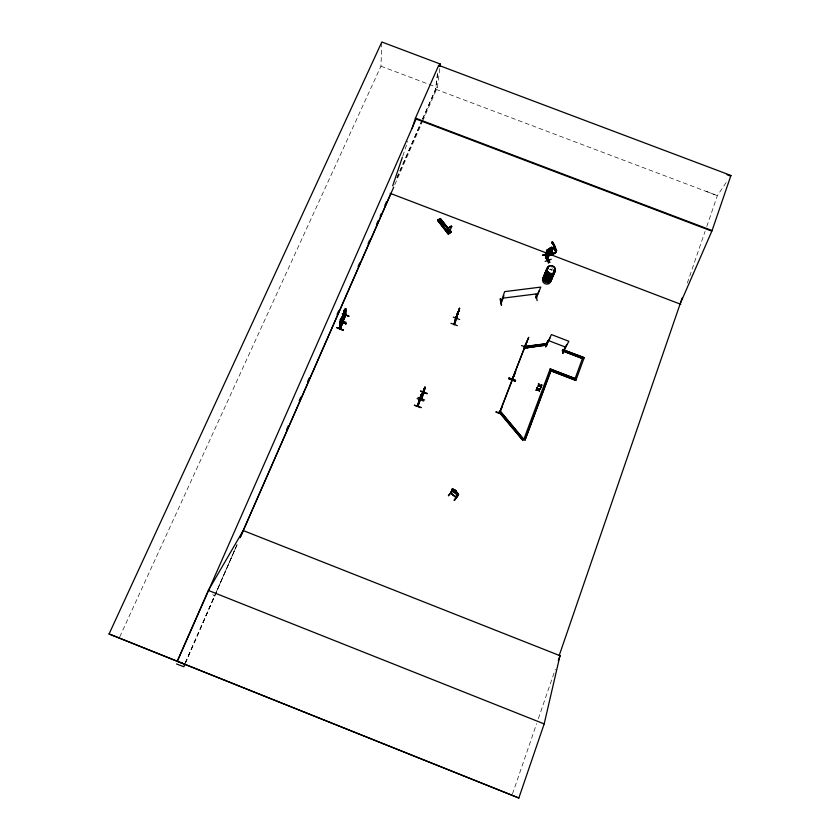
<?xml version="1.0" encoding="UTF-8"?>
<svg xmlns="http://www.w3.org/2000/svg" width="840" height="840" viewBox="0 0 840 840"><rect width="100%" height="100%" fill="white"/><g stroke="black" fill="none" stroke-linecap="round" stroke-linejoin="round"><path stroke-width="0.63" stroke-dasharray="4.2 3.15" d="M119.773 636.815L380.951 66.192L381.791 43.271M437.451 73.678L435.55 89.166L422.499 119.091M422.667 119.154L435.771 89.25L437.945 71.62M422.646 121.097L437.367 87.496L439.845 67.736M402.78 156.061L407.82 141.152M687.299 283.091L705.086 231.357M706.787 226.433L717.371 195.636L726.873 181.503M512.452 794L536.644 723.607M538.346 718.673L555.324 669.28M185.441 663.106L236.953 544.887L216.521 591.454M396.942 177.765L421.985 120.299M185.178 663.001L216.006 592.641M185.241 663.023L237.615 543.47M394.79 184.695L422.121 122.294M396.974 177.776L422.142 120.351M549.99 269.157L552.079 269.955M380.951 66.192L437.367 87.496M435.771 89.25L717.371 195.636L705.044 190.89M212.741 594.605L214.484 596.274M550.032 269.115A4.253 3.917 20.6 0 1 552.09 269.903M551.775 267.781A4.274 3.938 20.6 0 1 552.762 268.307M549.896 269.43A4.253 3.917 20.6 0 1 551.953 270.218M549.948 269.262A4.316 3.98 20.6 0 1 552.038 270.06"/><path stroke-width="1.26" d="M547.333 253.544C549.98 252.242 541.905 265.43 547.953 253.334M549.696 252.703L550.053 253.292L547.68 257.764L548.121 257.156L548.216 257.723L547.617 257.786L549.297 252.914L547.46 257.26M549.99 253.218L549.192 253.019L549.875 252.788M442.733 225.026L443.037 224.333M444.192 225.078L444.066 224.501M563.819 350.669L563.976 350.217M550.011 338.131L547.113 343.928M412.031 128.73L415.454 118.125L438.721 65.321L730.937 175.466L712.089 230.548L680.096 304.028M551.513 253.995L548.74 254.604L554.043 253.365L551.45 254.1M545.706 254.289L547.271 249.858L549.486 248.84L547.743 251.191L548.489 251.528L551.67 249.816L552.311 248.178L551.408 248.241L551.754 247.349L549.454 248.903M551.775 252.578L555.135 252.987L551.114 252.84L550.966 252.189L555.156 253.06L552.048 254.341M439.992 66.507L440.307 64.04L381.843 42L109.064 633.969L518.847 798L544.173 723.912L208.383 590.436L177.198 661.248L184.716 664.22M552.352 241.836L552.72 242.256A6.342 1.638 67.8 0 1 555.944 249.144L556.658 250.425L555.744 252.273L555.25 249.438A6.342 1.638 67.8 0 0 552.017 242.55L552.132 243.243A5.429 1.397 67.8 0 1 555.051 249.753L555.744 249.459A5.429 1.407 67.8 0 0 552.836 242.949L552.352 241.836L551.659 242.13M511.728 380.405L528.717 337.292L524.349 347.382L524.696 346.51M527.352 341.019L524.412 347.235M512.138 379.134L512.768 378.431M512.201 379.901L515.014 373.254M454.041 324.334L456.372 318.192M456.068 318.99L458.241 311.787L456.907 314.706M456.456 318.843L457.59 312.774L457.475 313.478M456.561 318.644C450.177 337.921 459.207 303.849 454.346 324.397M448.613 229.509L440.296 218.589L437.671 220.259L448.34 234.192L437.671 220.395L440.328 218.495L451.343 232.145L448.739 233.709M440.612 223.934L443.268 222.169M419.927 400.449C424.757 381.087 412.839 421.25 420.231 399.672M423.959 392.511C417.869 411.548 424.893 380.405 421.733 398.087M441.567 225.257L444.224 223.493M421.05 407.463L414.425 405.248M417.092 398.559L423.602 401.037M450.912 492.776L451.259 493.605L450.629 493.143L452.445 488.786L457.937 493.332L456.141 497.606L451.311 493.469M456.33 497.406L450.713 493.259L452.498 488.838M418.089 397.435L424.589 399.987M449.453 233.237L450.419 231.893L450.272 232.691M449.873 230.832L450.156 230.307L451.259 231.693L450.975 232.397L449.453 230.433M342.489 319.778L342.783 318.308L342.562 319.809M418.194 405.636L418.908 400.407L417.711 406.098L420.137 399.924M420.578 391.272L427.077 393.75M418.058 405.888L421.596 394.433L418.751 402.36L419.097 400.617M340.41 328.209L340.127 322.108L340.137 328.598M342.426 323.431L342.783 316.25M343.276 316.712L345.597 308.5L345.24 308.973C346.038 316.239 345.86 315.105 342.899 321.08M343.171 320.964L343.13 320.387M345.671 310.632L343.371 316.743L345.544 310.59M345.671 315.221L345.618 308.511M419.706 399.714L420.21 397.435M421.155 394.779L420.179 400.449M422.867 392.228L421.522 398.706M423.591 390.117L423.518 390.842M423.255 392.217L423.791 389.907M423.749 392.28L423.78 393.141M423.717 393.173L424.725 387.282L423.455 392.816M424.725 387.282L423.717 392.343L421.25 398.349M423.917 392.7L425.145 386.935L422.961 392.259M551.019 252.588L555.072 252.767M343.434 330.015L337.019 327.579L343.413 330.068M343.413 330.151L337.008 327.6M456.981 315.672L456.824 316.334L458.325 312.039L456.897 316.292L458.062 313.089M554.484 270.994L554.243 270.501M554.526 271.278C552.006 271.582 555.313 269.073 554.4 271.425M545.171 273.788L545.265 274.05M552.332 276.192A4.284 3.948 20.6 0 1 549.654 280.518A4.284 3.948 20.6 0 1 544.499 278.555A4.284 3.948 20.6 0 1 545.401 273.536L545.591 273.998M547.848 268.716L547.501 268.202M547.649 268.391L548.079 268.642M547.481 268.517L547.837 268.769M450.933 323.316L457.349 325.637M453.264 317.131L459.669 319.526M682.206 297.875L559.24 655.389L559.997 655.694L544.173 723.912M454.346 323.536L456.792 315.504M458.126 312.837C461.223 305.025 454.902 318.801 456.351 318.255M457.212 314.318L456.393 317.173L457.737 313.877L455.469 319.851M345.145 311.042L343.497 314.895L343.865 312.165M342.374 318.78L340.694 322.633L341.187 318.959M448.581 229.247A2.257 0.64 -39.3 0 1 448.822 227.934A2.257 0.64 -39.3 0 1 451.343 226.244A2.257 0.64 -39.3 0 1 451.101 227.556L449.988 231.252L448.214 232.439M343.256 313.572C342.163 317.625 348.033 298.809 345.156 315.882M456.362 319.053L456.267 317.678M457.905 313.75L459.554 308.301L455.952 318.99L459.375 309.12M341.187 319.211L342.689 316.754L340.169 322.256M418.877 402.35L421.155 396.123L420.808 397.519M422.31 394.874L424.704 388.731M424.389 390.044L424.725 388.668M456.015 318.171L457.706 313.226M418.887 402.35L421.554 394.433M456.95 315.924L457.485 314.318M420.378 398.286L420.882 396.743M500.483 298.725L501.596 305.13M423.938 390.81L424.463 389.267M455.889 317.762L459.627 308.322M501.228 301.613C501.207 302.925 502.604 300.3 503.906 295.565M551.901 251.37L551.639 252.304L545.633 254.279L547.207 249.722L547.859 249.743L546.147 254.173L549.601 254.867L545.538 254.447L551.639 252.304L553.371 247.716L550.966 252.231M551.985 251.57L551.397 251.8L551.827 251.391M392.679 185.871L402.35 157.3M545.538 254.069L551.649 252M545.832 253.397L551.229 251.99L545.958 253.691M558.296 660.629L560.028 655.599L559.272 655.305M455.879 318.969L458 313.74M456.53 317.142L456.656 316.638M535.689 297.528L536.561 297.413L535.826 297.507M422.94 392.249L422.636 393.141M515.267 381.108L515.561 380.352L509.05 378.01L508.778 378.735L515.235 381.181L508.82 378.63M527.951 347.876L521.514 345.544M343.298 330.456L336.987 327.779M346.175 322.361L339.78 319.914M500.01 411.054L523.793 439.446L525.073 439.94L550.861 370.797L575.851 380.394L584.199 357.661L562.779 349.629M565.131 347.613L562.748 353.577L565.142 347.634M566.706 344.558L563.514 350.595M423.538 390.789L422.846 393.246L424.043 390.296M582.477 358.554L562.349 350.805L562.884 349.451M496.083 411.81L502.604 414.278M547.722 340.914L545.643 346.994L547.701 340.925M563.776 350.711L568.88 341.281L551.428 334.572L546.735 344.159L547.228 343.77M538.303 389.707L536.162 390.159L538.303 389.707L539.563 391.514L538.671 389.707L540.582 388.846C538.419 391.293 535.595 385.014 538.472 389.193M541.054 387.524L539.795 385.728L541.054 387.524L540.225 385.623L541.286 386.946M540.162 385.728L542.073 384.867L539.9 385.319L538.608 383.659M550.158 368.928L576.387 379.05L550.158 368.928L523.793 439.446L500.073 410.897L498.971 411.852L522.764 440.265L499.79 412.829M525.073 439.94L551.313 369.579M450.051 232.176C448.539 231.903 450.471 231.746 449.589 232.145M414.425 405.227L420.956 407.694M457.989 312.554L458.524 311.336M501.911 407.516L499.622 412.86M512.148 380.037L511.949 380.572M512.726 378.546L512.442 379.27M524.37 347.33L524.674 346.574L546.63 343.686L524.381 346.594L524.538 348.033L546.777 345.114L546.63 343.686M514.269 375.239L514.248 374.588L512.001 380.415M536.162 390.159L538.041 389.298L536.991 387.996L538.041 389.298M536.938 388.101L537.169 387.534M539.795 385.728L537.663 386.18L539.532 385.319L538.482 384.017L539.532 385.319M538.429 384.132L538.661 383.555M456.267 316.869L456.74 315.441M455.763 318.266L455.973 317.719M495.968 412.125L502.488 414.603M508.945 378.315L515.403 380.762M500.588 409.952L513.303 376.719M513.639 375.869L526.113 343.245M515.729 371.228L499.601 412.829M515.508 380.478L509.05 378.021M452.666 490.077L448.413 495.642M550.137 248.052L551.838 247.296L551.492 248.178M547.512 278.555L547.512 278.576A4.253 3.917 20.6 0 1 545.433 272.528M542.609 255.328L548.657 253.334M547.869 260.264L545.286 254.436M545.244 254.531L547.817 260.4M551.05 252.43L552.741 247.842M551.565 251.969L553.308 247.653M545.958 254.321L548.499 260.169M451.164 493.563L452.844 489.594L452.183 489.374L452.844 489.594M418.908 400.407L418.677 400.985L419.139 400.491M418.845 402.245L420.819 397.488M422.719 392.983L422.257 393.467M421.25 398.548L421.512 398.003M545.528 257.922L546.389 258.195L545.528 257.922L547.365 253.459M546.325 258.174L547.89 253.355M546.703 254.52L546.137 254.216M547.68 257.764L549.549 253.502M456.204 491.61L454.356 490.119M548.195 257.659L550.053 253.197M454.608 489.709L453.999 491.211L455.711 492.608L456.33 491.106L454.503 489.699M420.945 395.976L421.365 394.947M424.483 388.122L423.57 390.159M454.881 490.035L455.994 490.938M535.909 294.273L537.128 300.647M551.25 259.276L545.139 261.387M535.878 297.759L536.519 297.192M501.795 302.022L501.06 302.117L504.651 291.627L540.76 287.102L536.561 297.413M459.554 308.301L459.06 309.656M459.039 310.107L459.354 309.309M457.254 315L457.779 313.75M458.546 494.76L454.335 500.451L458.524 494.729M456.173 497.595L457.853 493.647L457.338 493.238L455.658 497.217M453.159 489.143L457.422 492.692L457.464 494.519L452.34 491.085M345.639 315.21L343.119 321.248L342.93 314.339L343.392 320.565M342.615 322.896L340.147 328.818L342.668 322.697M340.074 328.577L342.899 322.854M342.374 313.887L348.894 316.134L342.353 313.919M339.644 321.584L346.154 323.778L339.749 321.342M344.642 309.508L343.844 312.207L343.77 311.356M342.909 323.032L342.93 314.339M343.151 314.423L342.689 314.895M340.358 322.193L339.895 322.655M184.916 664.303L183.855 666.74L176.505 663.957M559.997 655.694L243.201 530.555L240.083 537.726L390.831 193.578M340.568 324.471L342.584 319.788L340.253 324.314M241.815 533.873L393.74 187.089M341.806 317.163C339.486 323.211 342.636 314.328 341.712 318.014M524.538 348.033L546.872 344.935M286.619 429.544L288.194 425.943M299.229 400.764L300.804 397.173M307.639 381.581L309.215 377.979M337.071 314.433L338.646 310.832M358.092 266.469L359.667 262.868M368.078 243.684L369.663 240.093M376.488 224.501L378.063 220.899M380.173 216.111L381.224 213.707M384.899 205.317L386.474 201.716M177.345 661.3L416.084 119.049M439.257 66.423L440.307 64.04M499.58 412.902L499.737 412.545M420.745 396.375L421.113 395.546M424.326 388.868L424.704 388.048M458.241 311.787L457.769 313.278L457.968 312.186M536.403 389.56L537.978 389.413M541.821 385.466L540.225 385.623M540.582 388.846L538.409 389.298M550.872 370.766L575.851 380.394M562.349 350.805L583.663 359.006M552.342 276.612L552.363 275.993A4.232 3.896 20.6 0 1 549.717 280.266A4.232 3.896 20.6 0 1 544.635 278.324A4.232 3.896 20.6 0 1 545.528 273.378A4.284 3.948 20.6 0 0 544.541 278.46A4.284 3.948 20.6 0 0 549.686 280.423A4.284 3.948 20.6 0 0 552.374 276.087M243.201 530.555L208.383 590.436M344.62 310.181L345.104 309.572M419.612 400.218L419.286 400.754L420.893 395.64M341.838 317.951L342.321 317.32M582.425 358.522L575.138 378.567M345.324 315.315L342.846 320.964M536.382 297.685L535.784 297.297L536.445 297.203M584.199 357.661L563.966 350.091M499.495 412.241L499.233 412.997M730.937 175.466L730.527 176.064L727.041 174.731M457.338 493.238L457.853 493.647M456.645 494.571L452.004 490.098M454.094 500.157L458.514 494.718M451.899 490.108L452.393 491.106M448.487 495.716L452.393 491.022M438.175 220.017L449.19 233.615L438.165 220.07M450.839 232.481L439.961 218.915M552.437 250.068L546.693 252.914L546.368 252.21M552.468 250.131L551.397 251.234L546.693 252.914M553.844 270.417L553.917 271.068M553.938 270.501L553.518 270.9M545.601 257.764L545.769 258.31L547.627 254.047M511.991 380.489L511.959 379.785M443.741 225.603L444.15 224.732M448.707 233.94L437.671 220.259M522.764 440.265L523.877 439.31L525.147 439.803M447.5 232.092L449.18 231.378L447.636 232.334M450.072 231.357L448.298 232.543L448.497 229.142A2.257 0.64 -39.3 0 1 448.739 227.829A2.257 0.64 -39.3 0 1 451.259 226.139A2.257 0.64 -39.3 0 1 451.017 227.451L451.101 227.556M449.358 233.111L450.324 231.767L449.61 232.439M546.21 254.489L551.439 252.851M443.016 224.406L443.919 224.448M451.164 232.218L440.265 218.652M340.914 320.281L342.657 319.421M544.95 254.657L547.512 260.495M551.827 242.876L552.521 242.592M555.744 252.273L554.516 249.175L555.744 249.459M556.111 249.827L555.419 250.121L556.122 249.858M555.954 250.719L556.658 250.425M554.075 253.88L552.038 254.604L553.812 253.554M548.667 261.062C545.948 261.944 551.25 260.295 548.289 261.135M545.874 254.341L546.798 254.006L547.312 255.591L546.325 255.938L545.811 254.352L546.798 254.006L547.312 255.591M552.079 254.572L549.927 254.94L555.135 252.987C553.224 252.021 543.638 254.961 549.119 255.192L547.26 254.909M551.838 247.296L549.791 248.021M551.376 248.168L552.804 247.716L548.069 249.386M549.601 254.867L545.538 254.405L549.538 254.646M547.292 249.931L547.859 249.743M552.836 248.052L553.403 247.863L552.741 247.695M551.712 252.599L545.622 254.698L546.178 254.73M542.43 255.161L548.667 253.407M501.281 305.193L500.105 298.882M549.958 255.003L547.207 255.003M546.095 253.88L548.846 260.053M450.671 232.554L439.782 218.925M553.801 253.554L549.832 254.258L551.135 254.394M548.562 260.127L546.042 254.279M502.435 298.2L538.02 293.727M456.656 494.466L457.401 494.466M443.572 225.572L443.026 225.414M552.762 247.758L553.329 247.821M553.025 253.733L548.74 254.594L552.29 254.373M456.194 497.48L450.765 493.122M415.454 118.125L712.089 230.548M415.391 118.787L711.7 231.095M343.749 311.388L344.6 309.393L344.6 310.275M342.489 313.719L348.883 316.144M508.904 378.389L515.361 380.856M339.602 321.552L346.028 323.957M390.159 193.326L680.778 304.29M420.704 390.947L427.203 393.414M548.489 340.557L565.677 347.172M340.431 321.342L340.956 319.127M109.064 633.969L518.847 798M452.393 488.849L453.128 489.248M443.173 225.593L442.743 224.952M454.409 490.182L453.421 489.594L453.075 490.466L456.635 493.353L457.002 492.481L456.141 491.579M455.931 496.808L456.341 497.364M535.794 297.738L539.038 290.934M554.516 249.175L555.051 249.753M546.441 252.178L546.746 252.872M555.208 248.882L556.437 251.979M551.87 252.956L547.281 254.982M546.546 343.865L546.777 345.114M340.127 322.108L340.368 328.902M341.88 317.195L341.901 317.971M342.227 317.226L342.416 323.526M553.78 273.871A4.263 3.927 20.6 0 1 548.163 277.022A4.263 3.927 20.6 0 1 546.095 270.931M553.885 273.767A4.316 3.98 20.6 0 1 548.195 276.959A4.316 3.98 20.6 0 1 546.095 270.795M553.098 275.468A4.253 3.917 20.6 0 1 547.501 278.607M554.284 269.808A4.337 3.99 20.6 0 1 552.269 275.079A4.337 3.99 20.6 0 1 546.536 272.895A4.337 3.99 20.6 0 1 548.562 267.624M553.907 273.556A4.263 3.927 20.6 0 1 548.3 276.707A4.263 3.927 20.6 0 1 546.221 270.617M554.19 269.945A4.274 3.938 20.6 0 1 552.195 275.142A4.274 3.938 20.6 0 1 546.546 272.979A4.274 3.938 20.6 0 1 548.541 267.781M554.327 269.619A4.274 3.938 20.6 0 1 552.657 274.68A4.274 3.938 20.6 0 1 547.05 273.284A4.274 3.938 20.6 0 1 547.743 267.981M551.439 278.156A4.21 3.885 20.7 0 1 548.803 282.408A4.21 3.885 20.7 0 1 543.743 280.476A4.21 3.885 20.7 0 1 544.635 275.552M551.534 278.04A4.263 3.938 20.6 0 1 548.867 282.356A4.263 3.938 20.6 0 1 543.743 280.392A4.263 3.938 20.6 0 1 544.635 275.405M550.778 279.689A4.2 3.875 20.7 0 1 547.806 284.036A4.2 3.875 20.7 0 1 542.787 281.379A4.2 3.875 20.7 0 1 544.898 276.581M551.554 277.851A4.2 3.875 20.6 0 1 548.929 282.093A4.2 3.875 20.6 0 1 543.879 280.161A4.2 3.875 20.6 0 1 544.761 275.247M438.774 221.645L441.431 219.87L438.774 221.645M439.509 222.558L442.166 220.794L439.509 222.558M442.691 226.548L445.347 224.774L442.691 226.548M549.392 249.197L548.762 250.834L550.651 250.163L551.292 248.535L549.392 249.197M344.673 310.569L343.917 313.897L344.673 310.569M341.891 318.329L341.124 321.636L341.891 318.329M549.822 262.259L548.226 262.784L549.822 262.259M424.505 389.718L423.413 391.156L424.483 389.707M547.911 272.044A4.305 3.959 20.6 0 0 555.167 271.142A4.305 3.959 20.6 0 0 550.357 265.639A4.305 3.959 20.6 0 0 547.911 272.044M547.89 272.129A4.284 3.938 20.6 0 0 555.103 271.226A4.284 3.938 20.6 0 0 550.326 265.755A4.284 3.938 20.6 0 0 547.89 272.129M547.964 278.911A4.232 3.906 20.6 0 0 552.962 274.586A4.221 3.896 20.6 0 1 547.964 278.901A4.232 3.906 20.6 0 1 545.38 272.695A4.221 3.896 20.6 0 0 547.964 278.901"/></g></svg>
